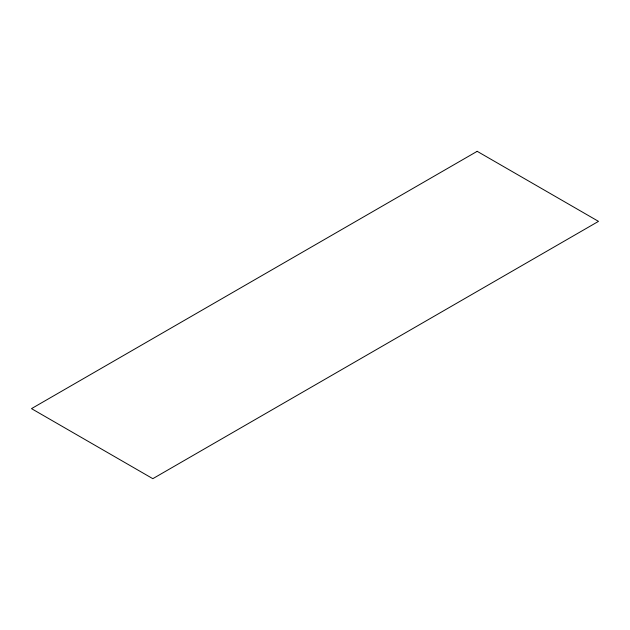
<?xml version="1.0" encoding="UTF-8"?>
<svg xmlns="http://www.w3.org/2000/svg" width="630" height="630" viewBox="0 0 630 630"><rect width="100%" height="100%" fill="white"/><g stroke="black" fill="none" stroke-linecap="round" stroke-linejoin="round"><path stroke-width="0.94" d="M477.178 151.326L31.5 408.634L152.822 478.674L598.5 221.366L477.178 151.326"/></g></svg>
